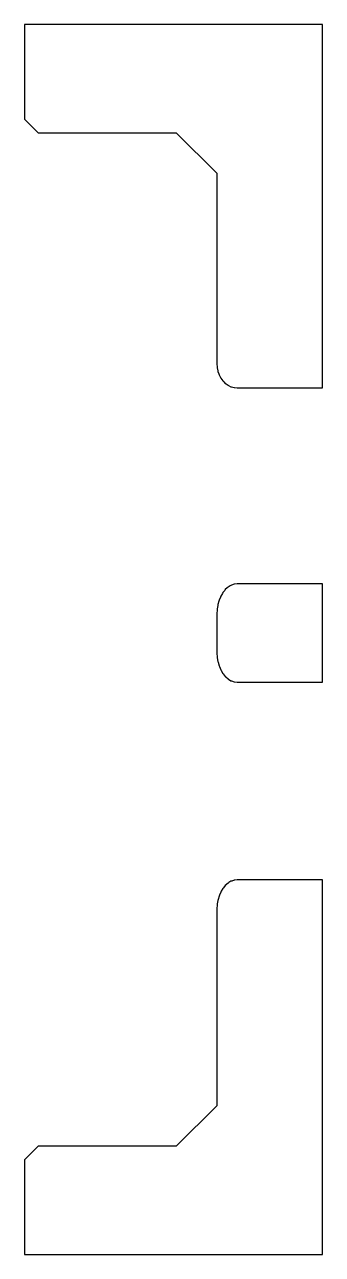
# Model space of a CAD drawing. Header units: metres. Extents: x 0 to 47.5, y 0 to 45.5.
# Drawn here: x 0 to 11, y 0 to 45.5 of the extents above.
import ezdxf

# ---------------------------------------------------------------- set-up
doc = ezdxf.new("R2010")
doc.units = ezdxf.units.M

msp = doc.modelspace()

# ---------------------------------------------------------------- linework, layer by layer
for p, q in [((11, 45.5), (0, 45.5)), ((0, 45.5), (0, 42)), ((11, 32.0578), (11, 45.5)), ((0, 42), (0.5, 41.5)), ((0.5, 41.5), (5.60409, 41.5)), ((5.60409, 41.5), (7.10409, 40)), ((7.10409, 40), (7.10409, 32.9376)), ((7.10409, 32.9376), (7.10475, 32.9284)), ((7.10475, 32.9284), (7.11051, 32.8491)), ((7.11051, 32.8491), (7.11302, 32.8114)), ((7.11302, 32.8114), (7.11332, 32.8068)), ((7.11332, 32.8068), (7.13684, 32.6908)), ((7.13684, 32.6908), (7.14079, 32.6713)), ((7.14079, 32.6713), (7.17422, 32.5758)), ((7.17422, 32.5758), (7.18583, 32.5426)), ((7.18583, 32.5426), (7.2244, 32.4681)), ((7.2244, 32.4681), (7.24732, 32.4238)), ((7.24732, 32.4238), (7.2866, 32.3693)), ((7.2866, 32.3693), (7.32376, 32.3178)), ((7.32376, 32.3178), (7.36005, 32.2811)), ((7.36005, 32.2811), (7.41325, 32.2273)), ((7.41325, 32.2273), (7.44399, 32.205)), ((7.44399, 32.205), (7.51359, 32.1545)), ((7.51359, 32.1545), (7.53764, 32.1427)), ((7.53764, 32.1427), (7.62232, 32.1012)), ((7.62232, 32.1012), (7.64007, 32.0962)), ((7.64007, 32.0962), (7.73676, 32.0687)), ((7.73676, 32.0687), (7.75005, 32.0674)), ((7.75005, 32.0674), (7.85409, 32.0578)), ((7.85409, 32.0578), (11, 32.0578)), ((7.41325, 24.5969), (7.39081, 24.5688)), ((7.48878, 24.6646), (7.41325, 24.5969)), ((7.51359, 24.6869), (7.48878, 24.6646)), ((7.59572, 24.7366), (7.51359, 24.6869)), ((7.62232, 24.7528), (7.59572, 24.7366)), ((7.70896, 24.7832), (7.62232, 24.7528)), ((7.73676, 24.793), (7.70896, 24.7832)), ((7.85409, 24.8065), (7.73676, 24.793)), ((11, 24.8065), (7.85409, 24.8065)), ((11, 21.1723), (11, 24.8065)), ((7.17387, 24.1651), (7.14079, 24.0482)), ((7.18583, 24.2073), (7.17387, 24.1651)), ((7.23134, 24.3159), (7.18583, 24.2073)), ((7.24732, 24.3541), (7.23134, 24.3159)), ((7.30426, 24.4517), (7.24732, 24.3541)), ((7.32376, 24.4851), (7.30426, 24.4517)), ((7.39081, 24.5688), (7.32376, 24.4851)), ((7.11076, 23.8331), (7.10409, 23.7091)), ((7.10409, 23.7091), (7.10409, 22.2697)), ((7.11332, 23.8808), (7.11076, 23.8331)), ((7.13334, 24.0028), (7.11332, 23.8808)), ((7.14079, 24.0482), (7.13334, 24.0028)), ((7.10409, 22.2697), (7.10521, 22.2488)), ((7.10521, 22.2488), (7.11332, 22.098)), ((7.11332, 22.098), (7.11701, 22.0756)), ((7.11701, 22.0756), (7.14079, 21.9306)), ((7.14079, 21.9306), (7.14739, 21.9073)), ((7.14739, 21.9073), (7.18583, 21.7715)), ((7.18583, 21.7715), (7.19556, 21.7483)), ((7.19556, 21.7483), (7.24732, 21.6247)), ((7.24732, 21.6247), (7.26022, 21.6026)), ((7.26022, 21.6026), (7.32376, 21.4937)), ((7.32376, 21.4937), (7.3397, 21.4738)), ((7.3397, 21.4738), (7.41325, 21.3819)), ((7.41325, 21.3819), (7.43192, 21.3652)), ((7.43192, 21.3652), (7.51359, 21.2919)), ((7.51359, 21.2919), (7.53451, 21.2793)), ((7.53451, 21.2793), (7.62232, 21.226)), ((7.62232, 21.226), (7.64485, 21.2181)), ((7.64485, 21.2181), (7.73676, 21.1858)), ((7.73676, 21.1858), (7.85409, 21.1723)), ((7.85409, 21.1723), (11, 21.1723)), ((7.51359, 13.7369), (7.41325, 13.6469)), ((7.54168, 13.7539), (7.51359, 13.7369)), ((7.62232, 13.8028), (7.54168, 13.7539)), ((7.65238, 13.8133), (7.62232, 13.8028)), ((7.73676, 13.843), (7.65238, 13.8133)), ((7.76786, 13.8466), (7.73676, 13.843)), ((7.85409, 13.8565), (7.76786, 13.8466)), ((11, 13.8565), (7.85409, 13.8565)), ((11, 0), (11, 13.8565)), ((7.18583, 13.2573), (7.15038, 13.1321)), ((7.19963, 13.2903), (7.18583, 13.2573)), ((7.24732, 13.4041), (7.19963, 13.2903)), ((7.26529, 13.4349), (7.24732, 13.4041)), ((7.32376, 13.5351), (7.26529, 13.4349)), ((7.34562, 13.5624), (7.32376, 13.5351)), ((7.41325, 13.6469), (7.34562, 13.5624)), ((7.10582, 12.7914), (7.10409, 12.7591)), ((7.10409, 12.7591), (7.10409, 5.5)), ((7.11332, 12.9308), (7.10582, 12.7914)), ((7.11883, 12.9644), (7.11332, 12.9308)), ((7.14079, 13.0982), (7.11883, 12.9644)), ((7.15038, 13.1321), (7.14079, 13.0982)), ((7.10409, 5.5), (5.60409, 4)), ((0.5, 4), (0, 3.5)), ((5.60409, 4), (0.5, 4)), ((0, 3.5), (0, 0)), ((0, 0), (11, 0))]:
    msp.add_line(p, q)

doc.saveas('drawing.dxf')
